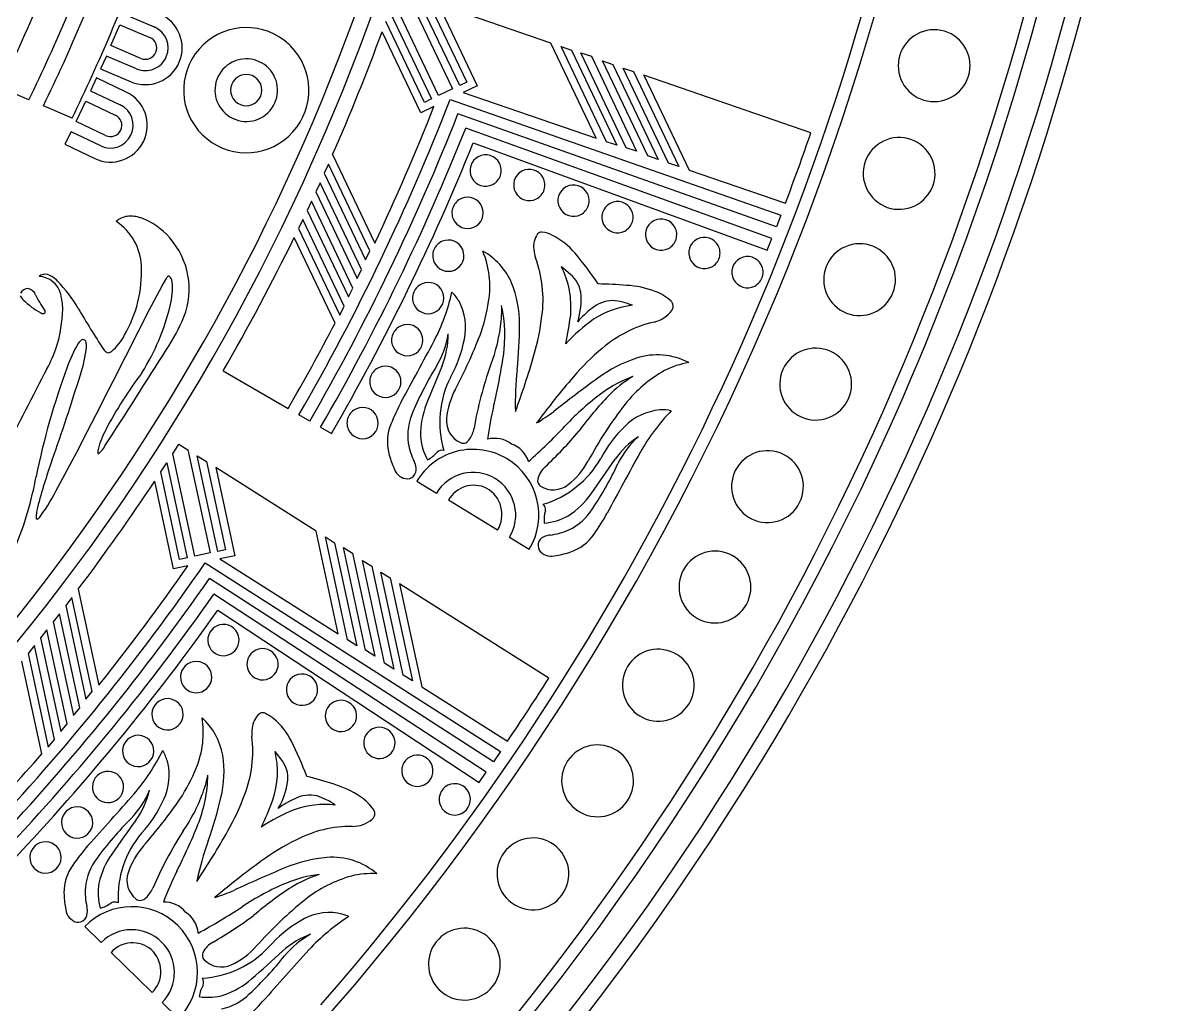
# Model space of a CAD drawing. Header units: metres. Extents: x 0.3 to 22.9, y 0.3 to 22.9.
# Drawn here: x 18.291 to 22.901, y 4.714 to 8.636 of the extents above; entities that cross this region are included whole.
import ezdxf

# ---------------------------------------------------------------- set-up
doc = ezdxf.new("R2010")
doc.units = ezdxf.units.M

msp = doc.modelspace()

# ---------------------------------------------------------------- linework, layer by layer
for p, q in [((19.950684, 8.346351), (19.770115, 8.724814)), ((19.825739, 8.753381), (20.007097, 8.373266)), ((20.035303, 8.386724), (19.867169, 8.739123)), ((19.908599, 8.724865), (20.063509, 8.400181)), ((18.694141, 8.671639), (18.814663, 8.620696)), ((19.754976, 8.683969), (19.922478, 8.332894)), ((20.398841, 8.556146), (19.950028, 8.710607)), ((19.950028, 8.710607), (20.105173, 8.385432)), ((18.641621, 8.545932), (18.677039, 8.629566)), ((18.677039, 8.629566), (18.796983, 8.578867)), ((19.894272, 8.319436), (19.740105, 8.642562)), ((19.879523, 8.277772), (19.725099, 8.601437)), ((18.761622, 8.49521), (18.641621, 8.545932)), ((20.579964, 8.176522), (20.398841, 8.556146)), ((20.621394, 8.162264), (20.440271, 8.541888)), ((20.440271, 8.541888), (20.4817, 8.52763)), ((18.623305, 8.504373), (18.600207, 8.453159)), ((18.743942, 8.453381), (18.623305, 8.504373)), ((20.4817, 8.52763), (20.662824, 8.148006)), ((20.700996, 8.138073), (20.519873, 8.517697)), ((20.519873, 8.517697), (20.561303, 8.503439)), ((20.561303, 8.503439), (20.742426, 8.123815)), ((20.787113, 8.105231), (20.605989, 8.484856)), ((20.605989, 8.484856), (20.647419, 8.470598)), ((18.600207, 8.453159), (18.722075, 8.401647)), ((20.647419, 8.470598), (20.828542, 8.090973)), ((20.869972, 8.076715), (20.688849, 8.456339)), ((20.688849, 8.456339), (20.730278, 8.442081)), ((20.730278, 8.442081), (20.911402, 8.062457)), ((18.583328, 8.417268), (18.560477, 8.365942)), ((18.702766, 8.360521), (18.583328, 8.417268)), ((20.063509, 8.400181), (20.035303, 8.386724)), ((20.771708, 8.427823), (20.952831, 8.048199)), ((21.43891, 8.198203), (20.771708, 8.427823)), ((18.314056, 8.329688), (18.19885, 8.378658)), ((18.560477, 8.365942), (18.678663, 8.30979)), ((20.007097, 8.373266), (19.950684, 8.346351)), ((20.105173, 8.385432), (20.049759, 8.358994)), ((20.049759, 8.358994), (20.579964, 8.176522)), ((18.486869, 8.25623), (18.371664, 8.3052)), ((18.502525, 8.242646), (18.541557, 8.324654)), ((18.541557, 8.324654), (18.659175, 8.268773)), ((19.932414, 8.303007), (19.879523, 8.277772)), ((19.922478, 8.332894), (19.894272, 8.319436)), ((19.997033, 8.331084), (21.319053, 7.868948)), ((21.300936, 7.821978), (20.028277, 8.273773)), ((18.620199, 8.186737), (18.502525, 8.242646)), ((21.282593, 7.775096), (20.059182, 8.216077)), ((18.482412, 8.201924), (18.457103, 8.151767)), ((18.600711, 8.145719), (18.482412, 8.201924)), ((20.662824, 8.148006), (20.621394, 8.162264)), ((18.457103, 8.151767), (18.576608, 8.094989)), ((20.08973, 8.158004), (21.264022, 7.728303)), ((20.742426, 8.123815), (20.700996, 8.138073)), ((19.510827, 8.072852), (19.493652, 8.036272)), ((19.676332, 7.725962), (19.510827, 8.072852)), ((19.527463, 8.110559), (19.696094, 7.757117)), ((20.828542, 8.090973), (20.787113, 8.105231)), ((20.911402, 8.062457), (20.869972, 8.076715)), ((19.493652, 8.036272), (19.658563, 7.690628)), ((20.952831, 8.048199), (21.336857, 7.916035)), ((19.477224, 7.998128), (19.46005, 7.961549)), ((19.64273, 7.651238), (19.477224, 7.998128)), ((19.46005, 7.961549), (19.624961, 7.615904)), ((19.443192, 7.924306), (19.426018, 7.887726)), ((19.426018, 7.887726), (19.590929, 7.542082)), ((19.608697, 7.577416), (19.443192, 7.924306)), ((19.40874, 7.851364), (19.391565, 7.814785)), ((19.574245, 7.504474), (19.40874, 7.851364)), ((21.319053, 7.868948), (21.300936, 7.821978)), ((19.391565, 7.814785), (19.556476, 7.46914)), ((19.537061, 7.437257), (19.373876, 7.779284)), ((21.264022, 7.728303), (21.282593, 7.775096)), ((19.658563, 7.690628), (19.676332, 7.725962)), ((20.477908, 7.632235), (20.442229, 7.661857)), ((18.845867, 7.586671), (18.864328, 7.617668)), ((19.624961, 7.615904), (19.64273, 7.651238)), ((18.785254, 7.472259), (18.845867, 7.586671)), ((19.590929, 7.542082), (19.608697, 7.577416)), ((19.556476, 7.46914), (19.574245, 7.504474)), ((19.089886, 7.246564), (19.349523, 7.096269)), ((19.436032, 7.046192), (19.392774, 7.071232)), ((19.47931, 7.021139), (19.522583, 6.99609)), ((18.431195, 6.783372), (18.514164, 6.939263)), ((18.589627, 6.917098), (18.593061, 6.916417)), ((18.888639, 6.915795), (18.913463, 6.953473)), ((18.913463, 6.953473), (18.949352, 6.930764)), ((18.949352, 6.930764), (19.03816, 6.519071)), ((18.840469, 6.842681), (18.864489, 6.879542)), ((18.864489, 6.879542), (18.946512, 6.499301)), ((18.977061, 6.505891), (18.888639, 6.915795)), ((19.06871, 6.525661), (18.986377, 6.907336)), ((18.986377, 6.907336), (19.023401, 6.883908)), ((19.023401, 6.883908), (19.099259, 6.532251)), ((18.915963, 6.492711), (18.840469, 6.842681)), ((19.46152, 6.606679), (19.060426, 6.86048)), ((19.060426, 6.86048), (19.136398, 6.508292)), ((18.892003, 6.455572), (18.816384, 6.806124)), ((19.863616, 6.806272), (19.942427, 6.758599)), ((20.186601, 6.610896), (19.99041, 6.729573)), ((19.550214, 6.195518), (19.46152, 6.606679)), ((19.587239, 6.17209), (19.498545, 6.583251)), ((19.498545, 6.583251), (19.53557, 6.559823)), ((19.53557, 6.559823), (19.624263, 6.148661)), ((20.234564, 6.581883), (20.313374, 6.53421)), ((19.03816, 6.519071), (18.977061, 6.505891)), ((19.099259, 6.532251), (19.06871, 6.525661)), ((19.136398, 6.508292), (19.076381, 6.495345)), ((19.659116, 6.130193), (19.570423, 6.541355)), ((19.570423, 6.541355), (19.607447, 6.517927)), ((19.607447, 6.517927), (19.696141, 6.106765)), ((18.949287, 6.467929), (18.892003, 6.455572)), ((18.946512, 6.499301), (18.915963, 6.492711)), ((19.01864, 6.480347), (20.198449, 5.725789)), ((19.076381, 6.495345), (19.550214, 6.195518)), ((19.735338, 6.078377), (19.646644, 6.489539)), ((19.646644, 6.489539), (19.683669, 6.46611)), ((19.683669, 6.46611), (19.772362, 6.054949)), ((20.169988, 5.684263), (19.035825, 6.417375)), ((19.809387, 6.031521), (19.720693, 6.442682)), ((19.720693, 6.442682), (19.757718, 6.419254)), ((19.757718, 6.419254), (19.846412, 6.008093)), ((18.510871, 6.374056), (18.593447, 5.991252)), ((19.794743, 6.395826), (19.883437, 5.984665)), ((20.391007, 6.018528), (19.794743, 6.395826)), ((18.485987, 6.341202), (18.46084, 6.30957)), ((18.567033, 5.965495), (18.485987, 6.341202)), ((20.141328, 5.642875), (19.052592, 6.354107)), ((18.436058, 6.276242), (18.410911, 6.244609)), ((18.517104, 5.900534), (18.436058, 6.276242)), ((18.46084, 6.30957), (18.541594, 5.935211)), ((19.068923, 6.290555), (20.112467, 5.601626)), ((18.410911, 6.244609), (18.491665, 5.870251)), ((18.385918, 6.212258), (18.360771, 6.180625)), ((18.360771, 6.180625), (18.441526, 5.806267)), ((18.466964, 5.83655), (18.385918, 6.212258)), ((18.335573, 6.149228), (18.310426, 6.117595)), ((18.416619, 5.77352), (18.335573, 6.149228)), ((19.624263, 6.148661), (19.587239, 6.17209)), ((18.364936, 5.71669), (18.285027, 6.08713)), ((18.310426, 6.117595), (18.391181, 5.743237)), ((19.696141, 6.106765), (19.659116, 6.130193)), ((19.772362, 6.054949), (19.735338, 6.078377)), ((19.846412, 6.008093), (19.809387, 6.031521)), ((18.541594, 5.935211), (18.567033, 5.965495)), ((19.883437, 5.984665), (20.226632, 5.767501)), ((18.491665, 5.870251), (18.517104, 5.900534)), ((18.441526, 5.806267), (18.466964, 5.83655)), ((18.391181, 5.743237), (18.416619, 5.77352)), ((19.325387, 5.689438), (19.297501, 5.726489)), ((20.198449, 5.725789), (20.169988, 5.684263)), ((20.112467, 5.601626), (20.141328, 5.642875)), ((18.537174, 5.027404), (18.602865, 4.962841)), ((18.806395, 4.762809), (18.642862, 4.923532)), ((18.846374, 4.723517), (18.912066, 4.658954))]:
    msp.add_line(p, q)
for centre, radius, start, end in [((11.584054, 11.583919), 10.521629, -21.859204, 2.338824), ((11.621137, 11.5783), 11.217655, -32.652432, 1.542881), ((11.620044, 11.578641), 11.281265, -31.438423, 1.606755), ((11.613054, 11.578109), 11.117427, -24.291397, 0.852075), ((11.609709, 11.580545), 8.582877, -44.599256, -2.086167), ((11.627323, 11.573936), 10.427427, -41.140997, -7.623464), ((11.623455, 11.575394), 11.056537, -42.40762, -7.711528), ((11.670866, 11.559097), 7.199008, -26.000989, -20.028755), ((11.665172, 11.561501), 7.267698, -25.972754, -20.057016), ((11.667478, 11.560501), 7.390206, -25.923769, -20.106182), ((11.669464, 11.559561), 7.450527, -25.899634, -20.129188), ((11.664412, 11.561171), 7.580802, -25.84652, -20.175319), ((11.573214, 11.604037), 8.563312, -57.802805, -19.495589), ((18.779303, 8.537039), 0.146989, -22.912961, 67.087039), ((18.779303, 8.537039), 0.045412, -22.912961, 67.087039), ((18.779303, 8.537039), 0.090824, -22.912961, 67.087039), ((19.18232, 8.368129), 0.250022, 57.984558, 144.573645), ((19.182318, 8.368132), 0.250021, 44.99736, 57.983892), ((11.553385, 11.606289), 8.706667, -23.672009, -20.189174), ((21.931105, 8.465966), 0.14351, 73.2, 163.2), ((21.931105, 8.465966), 0.14351, -16.8, 73.2), ((19.182334, 8.368116), 0.250021, -41.91959, 45.002398), ((18.779303, 8.537039), 0.090824, -112.912961, -22.912961), ((18.779303, 8.537039), 0.045412, -112.912961, -22.912961), ((19.18232, 8.368129), 0.250022, 144.573645, -128.837269), ((19.182321, 8.368128), 0.125015, 64.060622, 149.058518), ((21.931105, 8.465966), 0.14351, 163.2, -106.8), ((18.779303, 8.537039), 0.146989, -112.912961, -22.912961), ((19.182318, 8.368132), 0.125013, 44.994436, 64.058868), ((19.182334, 8.368116), 0.125013, -40.473564, 45.004521), ((19.182321, 8.368128), 0.125015, 149.058518, -125.943586), ((19.182328, 8.368128), 0.062504, 135, -135), ((19.182328, 8.368128), 0.062504, 45, 135), ((19.182328, 8.368128), 0.062504, -45, 45), ((21.931105, 8.465966), 0.14351, -106.8, -16.8), ((18.639687, 8.227755), 0.146989, -25.412961, 64.587039), ((18.639687, 8.227755), 0.090824, -25.412961, 64.587039), ((19.182328, 8.368128), 0.062504, -135, -45), ((11.549539, 11.607891), 9.060773, -30.045805, -21.201413), ((11.563702, 11.601775), 8.995399, -25.302841, -21.513301), ((18.639687, 8.227755), 0.045412, -25.412961, 64.587039), ((19.182334, 8.368116), 0.125013, -125.951649, -40.473564), ((11.541378, 11.611619), 9.119686, -30.040519, -21.469417), ((18.639687, 8.227755), 0.045412, -115.412961, -25.412961), ((11.536043, 11.613967), 9.175486, -30.036665, -21.735511), ((18.639687, 8.227755), 0.146989, -115.412961, -25.412961), ((18.639687, 8.227755), 0.090824, -115.412961, -25.412961), ((19.182334, 8.368116), 0.250021, -128.841578, -41.91959), ((11.529436, 11.622677), 10.484498, -20.703714, -19.063907), ((21.79116, 8.035421), 0.14351, 70.8, 160.8), ((21.79116, 8.035421), 0.14351, -19.2, 70.8), ((11.545677, 11.609106), 9.214713, -30.040636, -21.994698), ((20.138829, 8.046906), 0.062504, 117.813679, -152.186321), ((20.138829, 8.046906), 0.062504, 27.813679, 117.813679), ((20.138829, 8.046906), 0.062504, -62.186321, 27.813679), ((21.79116, 8.035421), 0.14351, 160.8, -109.2), ((20.313282, 7.98914), 0.062504, 117.813679, -152.186321), ((20.313282, 7.98914), 0.062504, 27.813679, 117.813679), ((20.138829, 8.046906), 0.062504, -152.186321, -62.186321), ((20.313282, 7.98914), 0.062504, -62.186321, 27.813679), ((20.490094, 7.926665), 0.062504, 117.813679, -152.186321), ((20.490094, 7.926665), 0.062504, 27.813679, 117.813679), ((21.79116, 8.035421), 0.14351, -109.2, -19.2), ((20.066772, 7.877853), 0.062504, 113.049067, -156.950933), ((20.066772, 7.877853), 0.062504, 23.049067, 113.049067), ((20.313282, 7.98914), 0.062504, -152.186321, -62.186321), ((20.490094, 7.926665), 0.062504, -62.186321, 27.813679), ((20.066772, 7.877853), 0.062504, -66.950933, 23.049067), ((20.490094, 7.926665), 0.062504, -152.186321, -62.186321), ((20.665684, 7.860609), 0.062504, 117.813679, -152.186321), ((20.665684, 7.860609), 0.062504, 27.813679, 117.813679), ((20.665684, 7.860609), 0.062504, -62.186321, 27.813679), ((18.715415, 7.789022), 0.075246, 96.658919, 134.253279), ((18.542505, 7.657756), 0.220865, 2.079415, 56.966123), ((18.720871, 7.740784), 0.123792, 70.735222, 96.578341), ((18.672628, 7.607564), 0.265474, 39.818079, 70.39245), ((20.066772, 7.877853), 0.062504, -156.950933, -66.950933), ((20.840052, 7.790965), 0.062504, 117.813679, -152.186321), ((20.840052, 7.790965), 0.062504, 27.813679, 117.813679), ((20.415152, 7.744172), 0.084447, 144.128424, -171.209264), ((20.363989, 7.777116), 0.02391, 89.926752, 136.233939), ((20.349059, 7.679516), 0.122428, 61.889961, 82.980854), ((20.665684, 7.860609), 0.062504, -152.186321, -62.186321), ((20.840052, 7.790965), 0.062504, -62.186321, 27.813679), ((18.647838, 7.573688), 0.306375, -21.262756, 41.715678), ((11.553385, 11.606289), 8.706667, -30.048582, -26.075099), ((19.989826, 7.706842), 0.062504, 113.049067, -156.950933), ((19.989826, 7.706842), 0.062504, 23.049067, 113.049067), ((20.280393, 7.536599), 0.280922, 39.821683, 63.271198), ((20.840052, 7.790965), 0.062504, -152.186321, -62.186321), ((21.013194, 7.717722), 0.062504, 117.813679, -152.186321), ((21.013194, 7.717722), 0.062504, 27.813679, 117.813679), ((21.013194, 7.717722), 0.062504, -62.186321, 27.813679), ((21.633309, 7.611115), 0.14351, 68.4, 158.4), ((19.989826, 7.706842), 0.062504, -66.950933, 23.049067), ((19.996607, 7.491051), 0.268372, 23.607064, 60.822636), ((19.788358, 7.583947), 0.367394, -9.326771, 22.639752), ((20.445775, 7.73786), 0.114268, -176.691901, -159.711875), ((19.520264, 6.886638), 1.281027, 33.508105, 40.376695), ((21.185104, 7.640864), 0.062504, 27.813679, 117.813679), ((21.633309, 7.611115), 0.14351, -21.6, 68.4), ((11.564706, 11.612027), 10.550068, -62.294296, -21.961757), ((18.257923, 7.642427), 0.50584, -30.210939, 2.64495), ((19.989826, 7.706842), 0.062504, -156.950933, -66.950933), ((19.886054, 7.531656), 0.482228, -7.70318, 20.208846), ((20.119238, 7.501115), 0.360779, -4.80377, 26.457992), ((21.013194, 7.717722), 0.062504, -152.186321, -62.186321), ((21.185104, 7.640864), 0.062504, 117.813679, -152.186321), ((21.185104, 7.640864), 0.062504, -62.186321, 27.813679), ((21.633309, 7.611115), 0.14351, 158.4, -111.6), ((18.377716, 7.597504), 0.035407, 71.835082, 131.593867), ((18.349406, 7.529725), 0.094381, 14.205805, 87.081109), ((18.357125, 7.539703), 0.096759, 42.917265, 70.919957), ((18.879254, 7.612378), 0.015836, 113.128749, 160.484792), ((18.84546, 7.596843), 0.040818, 7.056136, 47.506043), ((20.400475, 7.540717), 0.11988, 9.479615, 49.765372), ((21.185104, 7.640864), 0.062504, -152.186321, -62.186321), ((18.315641, 7.533536), 0.042658, 96.364195, 146.193656), ((18.300499, 7.534081), 0.043126, 21.953917, 76.02734), ((17.998164, 7.193564), 0.595409, 30.512848, 43.789013), ((18.640357, 7.574431), 0.247139, -15.850053, 6.371546), ((19.909413, 7.537345), 0.062504, 113.049067, -156.950933), ((19.909413, 7.537345), 0.062504, 23.049067, 113.049067), ((19.909413, 7.537345), 0.062504, -66.950933, 23.049067), ((19.836002, 7.435167), 0.438112, -0.389717, 21.892506), ((20.537045, 5.362401), 2.232026, 85.753616, 88.681748), ((20.677205, 7.185631), 0.403451, 69.840665, 86.431536), ((20.744747, 7.37826), 0.199368, 47.369233, 68.983683), ((18.328754, 7.575325), 0.058149, -149.961869, -130.219328), ((18.49397, 7.727996), 0.282756, -135.815546, -117.905091), ((18.68522, 7.713414), 0.381406, -154.664664, -144.083691), ((18.236952, 7.495368), 0.211904, -0.532076, 15.749583), ((19.189944, 7.748709), 0.835714, -27.223048, -12.936082), ((19.872627, 7.432173), 0.184753, 30.013789, 44.480086), ((19.833357, 7.41943), 0.225296, -11.894158, 27.824013), ((19.474069, 7.624155), 0.684137, -20.132611, -8.383773), ((20.244772, 7.529062), 0.275741, -18.205469, 6.538686), ((20.649829, 7.390372), 0.137014, 91.441685, 129.452346), ((20.62555, 7.263443), 0.264721, 67.869507, 85.486553), ((20.861679, 7.504763), 0.027103, 18.4154, 48.117952), ((21.633309, 7.611115), 0.14351, -111.6, -21.6), ((18.370762, 7.492581), 0.017101, -122.244973, -68.870542), ((18.369868, 7.482846), 0.009405, -41.364059, 46.609276), ((17.883711, 7.506257), 0.565282, -16.887583, -1.303217), ((21.142583, 9.018257), 3.04011, -149.949279, -146.336793), ((-46.562692, 40.37378), 73.16327, -27.192726, -26.724436), ((18.006785, 7.715382), 0.895902, -32.116876, -13.454343), ((19.909413, 7.537345), 0.062504, -156.950933, -66.950933), ((19.754726, 7.48829), 0.448498, -5.333218, 2.454899), ((19.65569, 7.387983), 0.560025, -8.421405, 12.322573), ((18.997346, 7.663103), 1.49382, -11.912286, -7.392391), ((20.787018, 7.20399), 0.368317, 127.506993, 139.557121), ((20.770502, 7.139509), 0.371912, 96.984842, 122.601294), ((20.786276, 7.557644), 0.118761, -77.288629, -35.940501), ((20.858828, 7.505734), 0.029558, -37.019718, 14.881143), ((18.18548, 7.77709), 0.811317, -33.216686, -22.808392), ((11.551853, 11.606941), 9.008319, -30.04784, -27.572482), ((19.825527, 7.369364), 0.062504, 113.049067, -156.950933), ((19.825527, 7.369364), 0.062504, 23.049067, 113.049067), ((19.51118, 7.517568), 0.693742, -21.047039, -5.871189), ((18.72488, 7.42021), 1.54927, -6.229139, 0.442932), ((19.406855, 7.578252), 0.963517, -16.238302, -6.629324), ((21.029712, 6.82004), 0.782074, 125.991011, 136.865185), ((20.92042, 6.971818), 0.482228, 102.943248, 130.855274), ((18.517834, 7.479437), 0.199471, -50.504371, -27.317385), ((19.825527, 7.369364), 0.062504, -66.950933, 23.049067), ((19.634319, 7.45011), 0.359482, -30.491948, -8.875593), ((19.640459, 7.395964), 0.34904, -21.634381, -0.21636), ((18.254344, 8.112509), 1.997798, -28.012878, -21.242369), ((17.785518, 7.572585), 0.679408, -27.884092, -19.835721), ((18.923522, 7.104925), 0.482962, 148.685402, 161.106976), ((18.54198, 7.339495), 0.035149, 112.126816, 152.108032), ((17.988507, 7.405914), 0.559046, -18.185666, -6.5026), ((18.529053, 7.358878), 0.013182, 7.085416, 91.357486), ((18.498354, 7.347005), 0.045814, -5.513442, 17.135527), ((18.645725, 7.354021), 0.039462, -147.973267, -118.637676), ((-14.004733, 28.076693), 38.867523, -32.931068, -32.256577), ((19.825527, 7.369364), 0.062504, -156.950933, -66.950933), ((0.801698, 17.543125), 21.669695, -28.741871, -28.010221), ((19.567108, 7.46368), 0.495084, -29.386586, -10.554476), ((21.221487, 6.596103), 0.963517, 129.781418, 139.390396), ((21.457827, 7.193791), 0.14351, 66, 156), ((18.629742, 7.340014), 0.020836, -98.08501, -44.114409), ((17.927962, 7.646282), 2.306954, -13.544358, -8.483112), ((17.044685, 8.265102), 3.42352, -20.181036, -16.220046), ((20.921378, 6.761354), 0.565437, 108.578984, 126.184712), ((20.82502, 7.038304), 0.272237, 62.530566, 107.927113), ((21.457827, 7.193791), 0.14351, -24, 66), ((36.691894, -2.325699), 20.661337, 152.374273, 153.408066), ((21.294108, 6.222753), 3.012227, 159.831628, 168.471741), ((20.051007, 6.262216), 1.614489, 142.766868, 152.270813), ((19.738155, 7.202904), 0.062504, 113.049067, -156.950933), ((19.738155, 7.202904), 0.062504, 23.049067, 113.049067), ((21.118794, 6.540766), 1.381441, 148.249834, 156.880072), ((28.006203, 3.905816), 8.715607, 157.313843, 158.414574), ((21.581736, 6.759598), 1.511325, 160.325671, 170.180587), ((21.399684, 7.120819), 1.142251, 173.399959, -178.154375), ((21.102292, 6.795467), 0.515833, 118.794388, 141.847105), ((21.003979, 6.95909), 0.325169, 99.448945, 117.500047), ((21.457827, 7.193791), 0.14351, 156, -114), ((9.588475, 9.998037), 9.349843, -19.429395, -17.211389), ((19.738155, 7.202904), 0.062504, -66.950933, 23.049067), ((20.352685, 7.040825), 0.397272, 153.071324, -163.660231), ((23.088318, 4.994056), 3.42352, 139.37214, 143.333131), ((23.994713, 2.529612), 5.795446, 126.008375, 128.213391), ((20.900259, 6.7519), 0.502715, 110.163515, 125.611712), ((20.988951, 6.790216), 0.506589, 121.14076, 135.025346), ((19.738155, 7.202904), 0.062504, -156.950933, -66.950933), ((20.291999, 7.028137), 0.310426, 151.931037, 175.042999), ((21.238317, 6.29791), 1.0687, 126.173671, 137.053194), ((21.728967, 6.106963), 1.51353, 136.528079, 143.587609), ((20.572206, 6.713216), 0.872779, 152.001449, 158.469675), ((20.205989, 6.99191), 0.327085, 158.425264, -179.188735), ((21.622624, 6.774748), 1.489176, 167.147709, 172.340293), ((21.975534, 6.121253), 1.61905, 142.175417, 151.77824), ((21.457827, 7.193791), 0.14351, -114, -24), ((19.647284, 7.037973), 0.062504, 113.049067, -156.950933), ((19.647284, 7.037973), 0.062504, 23.049067, 113.049067), ((19.647284, 7.037973), 0.062504, -66.950933, 23.049067), ((20.05659, 6.988528), 0.228792, 155.557175, -172.448872), ((20.077016, 7.046087), 0.094699, 174.623756, -114.428745), ((19.950979, 7.701924), 0.770249, -59.471484, -53.448636), ((20.85528, 6.866326), 0.225296, 95.328082, 135.046253), ((21.482819, 6.507717), 0.835714, 136.088177, 150.375142), ((20.844474, 6.906172), 0.184753, 78.672008, 93.138306), ((18.990239, 6.82162), 0.415259, 152.490501, 164.452711), ((19.647284, 7.037973), 0.062504, -156.950933, -66.950933), ((19.933652, 6.96246), 0.187326, 157.707379, -165.924117), ((19.982384, 7.036862), 0.111883, -34.180352, -10.04644), ((18.822391, 8.564224), 2.243846, -48.461265, -43.276078), ((21.037929, 6.667615), 0.495084, 133.706571, 152.538681), ((11.564331, 11.613673), 11.176474, -66.061069, -24.354821), ((20.095856, 6.997503), 0.21716, -177.301489, -150.600137), ((20.04878, 6.986915), 0.029173, -111.998957, -26.262085), ((20.175491, 6.868697), 0.108425, 52.037615, 105.379253), ((19.299644, 8.014906), 1.576817, -46.906972, -39.808858), ((20.941123, 6.691995), 0.34904, 123.368455, 144.786476), ((20.989813, 6.716465), 0.359482, 132.027688, 153.644042), ((18.613795, 6.924185), 0.025185, 159.698011, -163.657754), ((18.540509, 6.983934), 0.085558, -52.104499, -25.459144), ((20.085321, 7.002603), 0.34421, -165.58285, -155.753105), ((20.093954, 7.003291), 0.267949, -170.36895, -153.723261), ((20.088495, 6.670241), 0.262821, 58.829912, 148.829912), ((19.842367, 7.008927), 0.134405, -61.420484, -40.447335), ((19.965657, 6.897581), 0.032009, 79.555785, 131.017877), ((20.207093, 6.851592), 0.108425, 17.772842, 71.114479), ((39.738777, -3.531116), 21.669695, 151.162316, 151.893965), ((21.265024, 6.784182), 0.14351, 63.6, 153.6), ((20.342715, 6.18712), 2.059714, 160.110253, 165.5454), ((19.782888, 6.849556), 0.079034, 7.126946, 26.376177), ((20.088495, 6.670241), 0.262821, -31.170088, 58.829912), ((20.254302, 7.094074), 0.397272, -73.187674, -29.91923), ((20.276866, 7.036327), 0.310426, -51.890904, -28.778942), ((13.444176, 11.787344), 8.715607, -35.262479, -34.161748), ((19.416685, 7.462013), 1.381441, -33.727977, -25.09774), ((21.265024, 6.784182), 0.14351, -26.4, 63.6), ((16.978758, 7.072365), 1.386185, -22.539074, -10.289985), ((19.831883, 6.876924), 0.062409, -165.450745, -102.618257), ((19.824759, 6.852616), 0.037169, -100.086838, 10.455859), ((20.088495, 6.670241), 0.170714, 58.829912, 148.829912), ((20.441289, 6.790993), 0.096926, 131.628093, 166.376639), ((21.265024, 6.784182), 0.14351, 153.6, -116.4), ((17.638581, 7.185855), 0.888948, -35.741419, -26.921106), ((11.557906, 11.614507), 8.706667, -37.005343, -33.522507), ((20.091477, 6.674452), 0.11512, 63.231365, 151.392432), ((20.088495, 6.670241), 0.170714, -31.170088, 58.829912), ((20.37157, 6.807869), 0.025194, 166.330544, -120.741021), ((20.409461, 6.866155), 0.094699, -122.419161, -51.471662), ((20.084634, 6.673167), 0.119478, -31.412603, 60.578417), ((20.293572, 6.944507), 0.327085, -57.659171, -35.273169), ((18.4582, 6.666505), 0.115358, 162.469803, -175.427079), ((20.346027, 6.69171), 0.032009, -7.865783, 43.59631), ((20.506671, 6.64938), 0.134405, 163.59943, -175.427421), ((20.372441, 6.817577), 0.228792, -64.399033, -32.405081), ((21.265024, 6.784182), 0.14351, -116.4, -26.4), ((18.346334, 6.657542), 0.003134, -175.705656, -90.825021), ((18.334678, 6.681499), 0.029474, -66.799801, -30.374657), ((20.358482, 6.85536), 0.21716, -86.247768, -59.546417), ((19.859972, 7.098704), 0.872779, -35.31758, -28.849355), ((20.364368, 6.856932), 0.267949, -83.124645, -66.478955), ((20.417848, 6.700395), 0.187326, -70.923789, -34.555285), ((20.385433, 6.549158), 0.037169, 112.696235, -136.761068), ((20.405769, 6.512429), 0.079034, 96.775917, 116.025149), ((20.401888, 6.568415), 0.062409, -134.229649, -71.397161), ((20.368514, 6.849328), 0.34421, -81.0948, -71.265056), ((21.055237, 6.383005), 0.14351, 61.2, 151.2), ((21.055237, 6.383005), 0.14351, -28.8, 61.2), ((11.554532, 11.616953), 9.060773, -43.379138, -34.534746), ((11.566904, 11.607735), 8.995399, -38.636175, -34.846635), ((11.547452, 11.622463), 9.119686, -43.373852, -34.80275), ((21.055237, 6.383005), 0.14351, 151.2, -118.8), ((11.542802, 11.625977), 9.175486, -43.369998, -35.068845), ((11.551055, 11.619026), 9.214713, -43.373969, -35.328032), ((21.055237, 6.383005), 0.14351, -118.8, -28.8), ((19.091077, 6.171128), 0.062504, 104.480345, -165.519655), ((19.091077, 6.171128), 0.062504, 14.480345, 104.480345), ((19.091077, 6.171128), 0.062504, -75.519655, 14.480345), ((19.091077, 6.171128), 0.062504, -165.519655, -75.519655), ((19.247507, 6.074688), 0.062504, 104.480345, -165.519655), ((19.247507, 6.074688), 0.062504, 14.480345, 104.480345), ((20.828835, 5.990966), 0.14351, 58.8, 148.8), ((19.247507, 6.074688), 0.062504, -75.519655, 14.480345), ((20.828835, 5.990966), 0.14351, -31.2, 58.8), ((18.981977, 6.02325), 0.062504, 99.715733, -170.284267), ((18.981977, 6.02325), 0.062504, 9.715733, 99.715733), ((19.247507, 6.074688), 0.062504, -165.519655, -75.519655), ((20.828835, 5.990966), 0.14351, 148.8, -121.2), ((18.981977, 6.02325), 0.062504, -170.284267, -80.284267), ((18.981977, 6.02325), 0.062504, -80.284267, 9.715733), ((19.405145, 5.973121), 0.062504, 104.480345, -165.519655), ((19.405145, 5.973121), 0.062504, 14.480345, 104.480345), ((11.538381, 11.635977), 10.484498, -34.037047, -32.39724), ((19.405145, 5.973121), 0.062504, -165.519655, -75.519655), ((19.405145, 5.973121), 0.062504, -75.519655, 14.480345), ((18.867667, 5.874593), 0.062504, 99.715733, -170.284267), ((18.867667, 5.874593), 0.062504, 9.715733, 99.715733), ((19.560769, 5.868351), 0.062504, 104.480345, -165.519655), ((19.560769, 5.868351), 0.062504, 14.480345, 104.480345), ((20.828835, 5.990966), 0.14351, -121.2, -31.2), ((18.867667, 5.874593), 0.062504, -170.284267, -80.284267), ((18.867667, 5.874593), 0.062504, -80.284267, 9.715733), ((18.643288, 5.801473), 0.367394, -22.660105, 9.306419), ((18.8245, 5.663055), 0.268372, 10.273731, 47.489303), ((19.290137, 5.81283), 0.084447, 130.795091, 175.457403), ((19.247951, 5.856685), 0.02391, 76.593419, 122.900605), ((19.210915, 5.765159), 0.122428, 48.556627, 69.64752), ((19.111141, 5.64193), 0.280922, 26.488349, 49.937865), ((19.560769, 5.868351), 0.062504, -75.519655, 14.480345), ((19.318479, 5.799626), 0.114268, 169.974766, -173.045208), ((19.560769, 5.868351), 0.062504, -165.519655, -75.519655), ((19.714376, 5.760373), 0.062504, 104.480345, -165.519655), ((19.714376, 5.760373), 0.062504, 14.480345, 104.480345), ((18.750333, 5.728209), 0.062504, 99.715733, -170.284267), ((18.750333, 5.728209), 0.062504, 9.715733, 99.715733), ((18.726292, 5.728061), 0.482228, -21.036513, 6.875513), ((18.22161, 5.184787), 1.281027, 20.174772, 27.043362), ((19.714376, 5.760373), 0.062504, -75.519655, 14.480345), ((18.750333, 5.728209), 0.062504, -170.284267, -80.284267), ((18.099001, 6.099797), 0.835714, -40.556381, -26.269416), ((18.750333, 5.728209), 0.062504, -80.284267, 9.715733), ((18.690284, 5.634356), 0.184753, 16.680455, 31.146753), ((18.946147, 5.644567), 0.360779, -18.137103, 13.124658), ((19.714376, 5.760373), 0.062504, -165.519655, -75.519655), ((20.586215, 5.608751), 0.14351, 56.4, 146.4), ((20.586215, 5.608751), 0.14351, -33.6, 56.4), ((11.572392, 11.606174), 11.336283, -72.65557, -31.431532), ((11.556566, 11.615495), 9.008319, -43.381174, -40.905816), ((18.649134, 5.631013), 0.225296, -25.227492, 14.490679), ((18.655337, 5.645715), 0.438112, -13.72305, 8.559173), ((19.228937, 5.618245), 0.11988, -3.853719, 36.432038), ((19.865959, 5.649175), 0.062504, 104.480345, -165.519655), ((19.865959, 5.649175), 0.062504, 14.480345, 104.480345), ((20.586215, 5.608751), 0.14351, 146.4, -123.6), ((18.629969, 5.584102), 0.062504, 99.715733, -170.284267), ((18.629969, 5.584102), 0.062504, 9.715733, 99.715733), ((18.346744, 5.913077), 0.684137, -33.465944, -21.717106), ((18.469003, 5.641386), 0.560025, -21.754738, -1.010761), ((18.588503, 5.71615), 0.448498, -18.666552, -10.878434), ((18.85947, 3.46715), 2.232026, 72.420283, 75.348415), ((19.865959, 5.649175), 0.062504, -165.519655, -75.519655), ((19.865959, 5.649175), 0.062504, -75.519655, 14.480345), ((18.629969, 5.584102), 0.062504, -80.284267, 9.715733), ((19.074742, 5.642811), 0.275741, -31.538803, -6.794647), ((19.416318, 5.208911), 0.403451, 56.507332, 73.098203), ((20.01551, 5.534744), 0.062504, 104.480345, -165.519655), ((20.01551, 5.534744), 0.062504, 14.480345, 104.480345), ((2.46516, 19.870825), 21.669695, -42.075204, -41.343555), ((18.629969, 5.584102), 0.062504, -170.284267, -80.284267), ((18.462536, 5.706767), 0.359482, -43.825281, -22.208926), ((18.456024, 5.652665), 0.34904, -34.967715, -13.549694), ((18.400267, 5.735471), 0.495084, -42.71992, -23.88781), ((17.272519, 6.669555), 1.997798, -41.346212, -34.575702), ((18.358273, 5.800804), 0.693742, -34.380372, -19.204522), ((17.570716, 5.887404), 1.54927, -19.562473, -12.890402), ((18.270756, 5.883912), 0.963517, -29.571635, -19.962657), ((19.527405, 5.20145), 0.368317, 114.17366, 126.223787), ((19.436897, 5.414447), 0.137014, 78.108352, 116.119013), ((19.384, 5.296538), 0.264721, 54.536173, 72.15322), ((19.526463, 5.380772), 0.199368, 34.035899, 55.65035), ((20.01551, 5.534744), 0.062504, -75.519655, 14.480345), ((11.572981, 11.605288), 11.272762, -72.657081, -32.635868), ((18.506564, 5.442279), 0.062504, 99.715733, -170.284267), ((18.506564, 5.442279), 0.062504, 9.715733, 99.715733), ((17.891852, 6.060915), 1.49382, -25.245619, -20.725725), ((19.675012, 4.771881), 0.782074, 112.657677, 123.531852), ((19.496464, 5.142517), 0.371912, 83.651508, 109.26796), ((19.669417, 5.476898), 0.027103, 5.082067, 34.784618), ((20.01551, 5.534744), 0.062504, -165.519655, -75.519655), ((20.586215, 5.608751), 0.14351, -123.6, -33.6), ((18.506564, 5.442279), 0.062504, -80.284267, 9.715733), ((19.697288, 4.479591), 1.381441, 134.916501, 143.546738), ((25.791384, 0.327321), 8.715607, 143.980509, 145.08124), ((19.608241, 5.545743), 0.118761, -90.621963, -49.273835), ((19.666867, 5.478501), 0.029558, -50.353051, 1.54781), ((18.506564, 5.442279), 0.062504, -170.284267, -80.284267), ((19.067151, 5.142848), 0.397272, 139.737991, -176.993565), ((20.198218, 4.585763), 1.511325, 146.992338, 156.847253), ((16.847415, 6.291165), 2.306954, -26.877691, -21.816445), ((16.130657, 7.097002), 3.42352, -33.51437, -29.553379), ((19.603669, 4.944772), 0.482228, 89.609915, 117.521941), ((18.380107, 5.302749), 0.062504, 99.715733, -170.284267), ((18.380107, 5.302749), 0.062504, 9.715733, 99.715733), ((19.205203, 4.773444), 0.872779, 138.668116, 145.136341), ((19.005175, 5.144497), 0.310426, 138.597704, 161.709665), ((20.104376, 4.979231), 1.142251, 160.066626, 168.512291), ((19.809975, 4.509754), 0.963517, 116.448085, 126.057063), ((20.327801, 5.237031), 0.14351, 54, 144), ((20.327801, 5.237031), 0.14351, -36, 54), ((18.380107, 5.302749), 0.062504, -80.284267, 9.715733), ((18.913129, 5.129082), 0.327085, 145.09193, 167.477932), ((19.556065, 4.73976), 0.565437, 95.24565, 112.851379), ((19.526173, 5.031467), 0.272237, 49.197233, 94.593779), ((20.327801, 5.237031), 0.14351, 144, -126), ((18.380107, 5.302749), 0.062504, -170.284267, -80.284267), ((18.641341, 5.163232), 0.187326, 144.374046, -179.25745), ((18.766977, 5.160245), 0.228792, 142.223842, 174.217794), ((21.257027, 2.52037), 3.42352, 126.038807, 129.999797), ((21.57065, -0.086674), 5.795446, 112.675042, 114.880057), ((18.800127, 5.211542), 0.094699, 161.290423, -127.762078), ((20.241498, 4.591075), 1.489176, 153.814376, 159.006959), ((19.533334, 4.735432), 0.502715, 96.830182, 112.278378), ((19.628472, 4.752261), 0.506589, 107.807427, 121.692013), ((19.739969, 4.731233), 0.515833, 105.461054, 128.513771), ((19.68204, 4.913118), 0.325169, 86.115612, 104.166713), ((18.806738, 5.165993), 0.267949, 176.297716, -167.056594), ((18.807255, 5.159923), 0.21716, 169.365178, -163.933471), ((18.705918, 5.224389), 0.111883, -47.513685, -23.379773), ((18.828734, 5.878767), 0.770249, -72.804818, -66.781969), ((19.757583, 4.215717), 1.0687, 112.840338, 123.719861), ((20.190972, 3.916766), 1.51353, 123.194746, 130.254276), ((18.798179, 5.167315), 0.34421, -178.916183, -169.086439), ((18.563233, 5.229497), 0.134405, -74.753818, -53.780669), ((18.657521, 5.09272), 0.032009, 66.222451, 117.684544), ((18.759006, 5.160476), 0.029173, -125.33229, -39.595418), ((18.855038, 5.016223), 0.108425, 38.704282, 92.045919), ((20.434188, 3.873808), 1.61905, 128.842083, 138.444906), ((20.327801, 5.237031), 0.14351, -126, -36), ((18.522589, 5.10347), 0.062409, -178.784078, -115.95159), ((18.510052, 5.081461), 0.037169, -113.420171, -2.877474), ((18.72462, 4.843179), 0.262821, 45.496579, 135.496579), ((18.468603, 5.088139), 0.079034, -6.206387, 13.042844), ((18.881844, 4.992292), 0.108425, 4.439508, 57.781146), ((17.929426, 6.978094), 2.243846, -61.794599, -56.609411), ((18.267134, 6.333521), 1.576817, -60.240305, -53.142191), ((19.515956, 4.857146), 0.225296, 81.994748, 121.712919), ((19.51463, 4.898411), 0.184753, 65.338675, 79.804972), ((18.72462, 4.843179), 0.262821, -44.503421, 45.496579), ((19.647856, 4.62167), 0.495084, 120.373237, 139.205348), ((20.043879, 4.363483), 0.835714, 122.754843, 137.041809), ((18.72462, 4.843179), 0.170714, 45.496579, 135.496579), ((19.559282, 4.667717), 0.34904, 110.035121, 131.453142), ((19.612302, 4.680299), 0.359482, 118.694354, 140.310709), ((20.054049, 4.876458), 0.14351, 51.6, 141.6), ((20.054049, 4.876458), 0.14351, -38.4, 51.6), ((18.728492, 4.84659), 0.11512, 49.898032, 138.059099), ((18.721538, 4.846917), 0.119478, -44.745937, 47.245084), ((18.72462, 4.843179), 0.170714, -44.503421, 45.496579), ((18.9837, 5.21735), 0.397272, -86.521008, -43.252563), ((19.095751, 4.879317), 0.096926, 118.294759, 153.043305), ((18.992339, 5.155957), 0.310426, -65.224237, -42.112276), ((20.054049, 4.876458), 0.14351, 141.6, -128.4), ((19.031804, 4.911817), 0.025194, 152.997211, -134.074354), ((19.082115, 4.959793), 0.094699, -135.752494, -64.804995), ((18.253513, 5.768539), 1.381441, -47.06131, -38.431073), ((13.439484, 11.354636), 8.715607, -48.595813, -47.495082), ((35.492631, -9.614866), 21.669695, 137.828983, 138.560632), ((18.980161, 4.804679), 0.032009, -21.199116, 30.262976), ((18.987419, 5.062758), 0.327085, -70.992504, -48.606503), ((19.126713, 4.726443), 0.134405, 150.266097, 171.239245), ((19.030021, 4.961045), 0.21716, -99.581101, -72.87975), ((19.03489, 4.921061), 0.228792, -77.732367, -45.738414), ((20.054049, 4.876458), 0.14351, -128.4, -38.4), ((18.601068, 5.312794), 0.872779, -48.650914, -42.182688)]:
    msp.add_arc(centre, radius, start, end)

doc.saveas('drawing.dxf')
